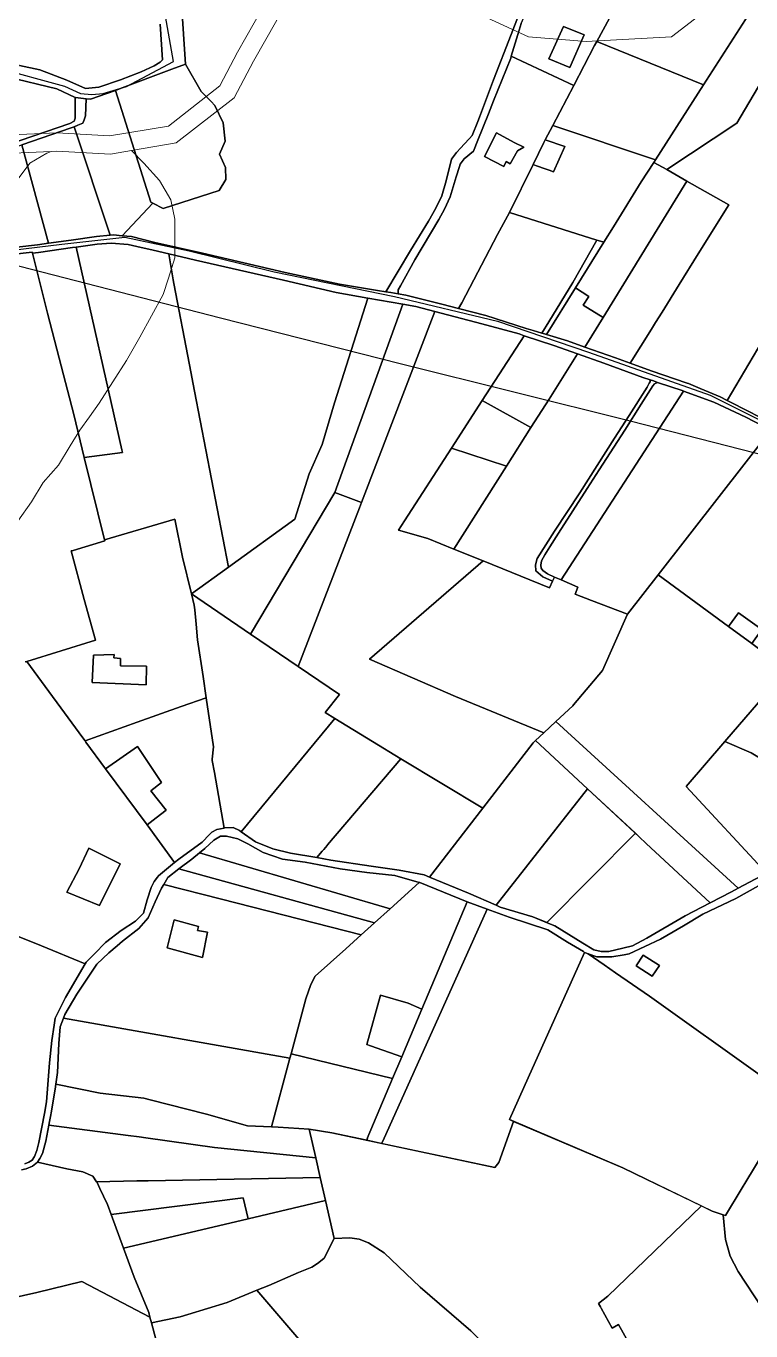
# Model space of a CAD drawing. Header units: metres. Extents: x 3 to 1027712, y 40 to 4430649.
# Drawn here: x 507373 to 507850, y 4410603 to 4411461 of the extents above; entities that cross this region are included whole.
import ezdxf

# ---------------------------------------------------------------- set-up
doc = ezdxf.new("R2010")
doc.units = ezdxf.units.M
doc.header["$MEASUREMENT"] = 0
doc.layers.add('A.ES.SDGC.CP.07003.cadastralparcel — CadastralParcel', color=1, linetype='Continuous')
doc.layers.add('Habitats_5_km', color=7, linetype='Continuous', lineweight=9, true_color=0xbefad2)
doc.layers.add('Itinerarios_Espacios_naturales_Protegidos_5_km', color=7, linetype='Continuous', lineweight=30, true_color=0x3800b0)
doc.layers.add('Rios_5_km', color=4, linetype='Continuous', lineweight=30)
doc.layers.add('Tuberias_distribucion_agua_ABAQUA', color=5, linetype='Continuous', lineweight=30)

msp = doc.modelspace()

# ---------------------------------------------------------------- linework, layer by layer
at = {"layer": 'A.ES.SDGC.CP.07003.cadastralparcel — CadastralParcel', "color": 7, "linetype": 'Continuous', "flags": 128}
for points in [[(507818.57, 4411421.86), (507748.39, 4411450.33), (507770.48, 4411491.39), (507773.15, 4411497.89), (507779.8, 4411514.05), (507791.27, 4411515.42), (507853.32, 4411524.56), (507883.96, 4411607.16), (507925.78, 4411591.62), (507924.81, 4411589.67), (507888.32, 4411530.63), (507856.28, 4411480.62), (507846.16, 4411464.8), (507818.57, 4411421.86)], [(507733.26, 4411421.53), (507692.2, 4411440.77), (507697.33, 4411457.8), (507698.63, 4411462.12), (507706.96, 4411481.1), (507713.81, 4411494.58), (507721.69, 4411510.08), (507726.59, 4411510.08), (507758.69, 4411511.53), (507779.8, 4411514.05), (507773.15, 4411497.89), (507770.48, 4411491.39), (507748.39, 4411450.33), (507746.98, 4411447.7), (507733.26, 4411421.53)], [(507849.28, 4411206.83), (507834.01, 4411214.54), (507874.01, 4411282.06), (507891.79, 4411312.08), (507895.65, 4411318.6), (507950.04, 4411407.29), (508003.07, 4411493.78), (508033.74, 4411492.01), (507979.46, 4411405.28), (507922.36, 4411314.04), (507901.58, 4411280.84), (507900.96, 4411268.38), (507861.77, 4411200.3), (507849.28, 4411206.83)], [(507794.32, 4411366.2), (507785.86, 4411370.97), (507786.94, 4411372.65), (507818.57, 4411421.86), (507846.16, 4411464.8), (507856.28, 4411480.62), (507889.74, 4411480.47), (507840.37, 4411396.71), (507794.32, 4411366.2)], [(507716.91, 4411438.94), (507726.48, 4411460.24), (507740.07, 4411454.71), (507730.62, 4411433.3), (507716.91, 4411438.94)], [(507716.91, 4411438.94), (507730.62, 4411433.3), (507740.07, 4411454.71), (507726.48, 4411460.24), (507716.91, 4411438.94)], [(507786.94, 4411372.65), (507719.48, 4411395.23), (507733.26, 4411421.53), (507746.98, 4411447.7), (507748.39, 4411450.33), (507818.57, 4411421.86), (507786.94, 4411372.65)], [(507455.26, 4411344.9), (507432.1, 4411418.26), (507434.78, 4411419.27), (507469.11, 4411432.13), (507478.09, 4411435.5), (507488.35, 4411417.6), (507494.93, 4411410.86), (507497.3, 4411408.44), (507502.76, 4411396.87), (507504.07, 4411384.87), (507500.36, 4411376.36), (507504.29, 4411367.63), (507504.51, 4411359.78), (507500.24, 4411352.43), (507463.33, 4411340.67), (507456.6, 4411344.2), (507455.26, 4411344.9)], [(507617.75, 4411287.31), (507619.3, 4411289.82), (507628.8, 4411306.87), (507644.51, 4411333.51), (507648.39, 4411340.29), (507652.07, 4411348.42), (507655.95, 4411361.4), (507658.2, 4411368.32), (507658.66, 4411369.72), (507661.18, 4411373.4), (507667.38, 4411378.44), (507670.12, 4411385.51), (507677.12, 4411402.86), (507680.59, 4411411.46), (507691.83, 4411439.53), (507692.2, 4411440.77), (507733.26, 4411421.53), (507719.48, 4411395.23), (507714.54, 4411385.81), (507713.64, 4411384.09), (507706.46, 4411369.54), (507690.94, 4411338.1), (507683.23, 4411323.5), (507659.59, 4411278.79), (507657.58, 4411274.98), (507646.46, 4411277.87), (507622.96, 4411283.8), (507617.75, 4411284.62), (507617.75, 4411287.31)], [(507342.37, 4411376.16), (507321.46, 4411393.63), (507343.74, 4411431.13), (507360.93, 4411427.12), (507393.5, 4411419.34), (507405.58, 4411413.61), (507405.63, 4411409.35), (507405.51, 4411399.95), (507404.88, 4411398.07), (507401.97, 4411396.51), (507361.75, 4411382.81), (507347.82, 4411378.03), (507343.57, 4411376.57), (507342.37, 4411376.16)], [(507428.5, 4411323.08), (507404.84, 4411394.43), (507407.39, 4411395.44), (507410.53, 4411396.82), (507411.53, 4411398.83), (507412.28, 4411401.46), (507412.73, 4411412.74), (507415.62, 4411412.42), (507432.1, 4411418.26), (507455.26, 4411344.9), (507456.6, 4411344.2), (507436.55, 4411322.78), (507430.86, 4411323.29), (507428.5, 4411323.08)], [(507388.03, 4411317.78), (507370.41, 4411382.59), (507402.94, 4411393.67), (507404.84, 4411394.43), (507428.5, 4411323.08), (507419.47, 4411322.28), (507402.98, 4411319.89), (507388.03, 4411317.78)], [(507748.43, 4411319.95), (507690.94, 4411338.1), (507706.46, 4411369.54), (507708.79, 4411368.73), (507714.41, 4411366.76), (507717.15, 4411365.8), (507719.86, 4411364.86), (507727.33, 4411381.38), (507714.54, 4411385.81), (507719.48, 4411395.23), (507786.94, 4411372.65), (507785.86, 4411370.97), (507777.64, 4411358.18), (507759.31, 4411328.7), (507752.97, 4411318.51), (507750.73, 4411319.22), (507748.43, 4411319.95)], [(507351.12, 4411319.21), (507336.72, 4411371.05), (507362.72, 4411379.97), (507370.41, 4411382.59), (507388.03, 4411317.78), (507380.75, 4411316.75), (507355.34, 4411313.87), (507352.68, 4411313.57), (507351.12, 4411319.21)], [(507691.46, 4411369.93), (507688.78, 4411371.45), (507687.25, 4411368.21), (507674.63, 4411374.89), (507682.47, 4411390.37), (507694.13, 4411384.06), (507700.47, 4411381.03), (507696.24, 4411378.52), (507691.46, 4411369.93)], [(507682.47, 4411390.37), (507674.63, 4411374.89), (507687.25, 4411368.21), (507688.78, 4411371.45), (507691.46, 4411369.93), (507696.24, 4411378.52), (507700.47, 4411381.03), (507694.13, 4411384.06), (507682.47, 4411390.37)], [(507708.79, 4411368.73), (507706.46, 4411369.54), (507713.64, 4411384.09), (507714.54, 4411385.81), (507727.33, 4411381.38), (507719.86, 4411364.86), (507717.15, 4411365.8), (507714.41, 4411366.76), (507708.79, 4411368.73)], [(507743.16, 4411282.93), (507734.3, 4411288.49), (507752.97, 4411318.51), (507759.31, 4411328.7), (507777.64, 4411358.18), (507785.86, 4411370.97), (507794.32, 4411366.2), (507807.62, 4411358.71), (507752.48, 4411269.12), (507739.42, 4411277.06), (507743.16, 4411282.93)], [(507760.64, 4411242.46), (507740.48, 4411249.62), (507752.48, 4411269.12), (507807.62, 4411358.71), (507835.2, 4411343.17), (507815.1, 4411310.88), (507802.51, 4411290.65), (507791.29, 4411272.63), (507787, 4411265.73), (507784.24, 4411261.3), (507770.35, 4411238.98), (507760.64, 4411242.46)], [(507659.59, 4411278.79), (507683.23, 4411323.5), (507690.94, 4411338.1), (507748.43, 4411319.95), (507732.66, 4411292.08), (507716.9, 4411266.24), (507712.31, 4411258.72), (507706.65, 4411260.43), (507702.01, 4411261.84), (507675.43, 4411270.35), (507657.58, 4411274.98), (507659.59, 4411278.79)], [(507411.58, 4411177.01), (507404.58, 4411205.4), (507395.01, 4411242.3), (507387.4, 4411271.81), (507377.47, 4411311.35), (507381.38, 4411311.79), (507403.7, 4411314.94), (507406.21, 4411315.3), (507436.32, 4411182.21), (507436.72, 4411180.41), (507411.58, 4411177.01)], [(507411.58, 4411177.01), (507436.72, 4411180.41), (507436.32, 4411182.21), (507406.21, 4411315.3), (507419.97, 4411317.3), (507429.16, 4411317.82), (507440.45, 4411317.04), (507445.98, 4411315.79), (507456.73, 4411313.36), (507467.17, 4411310.9), (507469.96, 4411293.7), (507470.32, 4411291.46), (507480.64, 4411237.96), (507483.99, 4411220.56), (507506.28, 4411104.98), (507482.02, 4411087.45), (507476.15, 4411111.62), (507471.16, 4411136.57), (507424.92, 4411122.92), (507411.58, 4411177.01)], [(507713.98, 4411258.22), (507712.31, 4411258.72), (507716.9, 4411266.24), (507732.66, 4411292.08), (507748.43, 4411319.95), (507750.73, 4411319.22), (507752.97, 4411318.51), (507734.3, 4411288.49), (507715.24, 4411257.84), (507713.98, 4411258.22)], [(507467.17, 4411310.9), (507484.69, 4411306.76), (507542.47, 4411293.64), (507577.13, 4411285.5), (507597.87, 4411281.84), (507576.06, 4411213.02), (507567.96, 4411185.59), (507559.41, 4411166.25), (507549.96, 4411136.56), (507506.28, 4411104.98), (507483.99, 4411220.56), (507480.64, 4411237.96), (507470.32, 4411291.46), (507469.96, 4411293.7), (507467.17, 4411310.9)], [(507740.48, 4411249.62), (507729.15, 4411253.63), (507715.24, 4411257.84), (507734.3, 4411288.49), (507743.16, 4411282.93), (507739.42, 4411277.06), (507752.48, 4411269.12), (507740.48, 4411249.62)], [(507520.84, 4411061.06), (507482.02, 4411087.45), (507506.28, 4411104.98), (507549.96, 4411136.56), (507559.41, 4411166.25), (507567.96, 4411185.59), (507576.06, 4411213.02), (507597.87, 4411281.84), (507620.92, 4411277.76), (507576.2, 4411154.12), (507520.84, 4411061.06)], [(507593.81, 4411147.59), (507641.83, 4411273.01), (507672.82, 4411264.91), (507697.34, 4411258.22), (507700.71, 4411257.11), (507673.15, 4411214.52), (507652.82, 4411183.13), (507621.96, 4411135.45), (507618, 4411129.32), (507637.27, 4411123.8), (507654.51, 4411116.83), (507673.64, 4411109.1), (507599.02, 4411044.57), (507655.5, 4411020.07), (507713.54, 4410996.1), (507708.2, 4410991.1), (507706.63, 4410989.62), (507673.41, 4410946.61), (507619.68, 4410979.19), (507600.93, 4410990.56), (507576.19, 4411005.56), (507569.89, 4411009.61), (507579.34, 4411021.31), (507552.13, 4411039.8), (507592.41, 4411143.94), (507593.81, 4411147.59)], [(507593.81, 4411147.59), (507576.2, 4411154.12), (507620.92, 4411277.76), (507629.35, 4411276.27), (507641.83, 4411273.01), (507593.81, 4411147.59)], [(507705.11, 4411196.69), (507673.15, 4411214.52), (507700.71, 4411257.11), (507720.15, 4411250.7), (507735.81, 4411245.15), (507716.99, 4411215.44), (507714.66, 4411211.77), (507705.11, 4411196.69)], [(507673.64, 4411109.1), (507654.51, 4411116.83), (507689.07, 4411171.37), (507705.11, 4411196.69), (507714.66, 4411211.77), (507716.99, 4411215.44), (507735.81, 4411245.15), (507753, 4411239.07), (507778.55, 4411229.72), (507783.36, 4411228.11), (507783.43, 4411226.83), (507782.87, 4411225.8), (507781.56, 4411223.38), (507769.59, 4411204.75), (507760.06, 4411189.73), (507737.15, 4411153.91), (507720.63, 4411128.63), (507709.22, 4411110.68), (507708, 4411106.44), (507708.37, 4411102.57), (507712.99, 4411098.69), (507719.33, 4411095.79), (507717.33, 4411091.45), (507673.64, 4411109.1)], [(507712.99, 4411098.69), (507708.37, 4411102.57), (507708, 4411106.44), (507709.22, 4411110.68), (507720.63, 4411128.63), (507737.15, 4411153.91), (507760.06, 4411189.73), (507769.59, 4411204.75), (507781.56, 4411223.38), (507782.87, 4411225.8), (507783.43, 4411226.83), (507783.36, 4411228.11), (507785.59, 4411227.36), (507788.32, 4411226.44), (507786.41, 4411225.43), (507785.25, 4411224.08), (507777.56, 4411212.13), (507766.89, 4411195.13), (507749.85, 4411168.93), (507742.07, 4411156.73), (507723.19, 4411127.27), (507717.52, 4411118.34), (507714.16, 4411113.16), (507711.95, 4411109.12), (507711.56, 4411106.34), (507711.85, 4411104.42), (507713.01, 4411102.88), (507715.89, 4411100.58), (507720.57, 4411098.5), (507719.94, 4411097.13), (507719.33, 4411095.79), (507712.99, 4411098.69)], [(507720.57, 4411098.5), (507715.89, 4411100.58), (507713.01, 4411102.88), (507711.85, 4411104.42), (507711.56, 4411106.34), (507711.95, 4411109.12), (507714.16, 4411113.16), (507717.52, 4411118.34), (507723.19, 4411127.27), (507742.07, 4411156.73), (507749.85, 4411168.93), (507766.89, 4411195.13), (507777.56, 4411212.13), (507785.25, 4411224.08), (507786.41, 4411225.43), (507788.32, 4411226.44), (507805.14, 4411220.77), (507805.44, 4411220.66), (507725.01, 4411096.62), (507720.57, 4411098.5)], [(507736.03, 4411091.95), (507725.01, 4411096.62), (507805.44, 4411220.66), (507825.22, 4411213.48), (507846.43, 4411203.67), (507862.78, 4411195.12), (507828.71, 4411151.39), (507788.7, 4411100.06), (507768.53, 4411074.17), (507744.87, 4411083.21), (507734.11, 4411087.33), (507736.03, 4411091.95)], [(507689.07, 4411171.37), (507652.82, 4411183.13), (507673.15, 4411214.52), (507705.11, 4411196.69), (507689.07, 4411171.37)], [(507834.88, 4411066.13), (507788.7, 4411100.06), (507828.71, 4411151.39), (507862.78, 4411195.12), (507865.6, 4411193.64), (507885.09, 4411183.54), (507896.5, 4411177.85), (507905.85, 4411173.29), (507917.03, 4411170.55), (507931.17, 4411168.73), (507941.15, 4411167.78), (507930.49, 4411151.63), (507903.07, 4411112.1), (507901.63, 4411110.02), (507858.87, 4411048.5), (507850.3, 4411054.8), (507856.86, 4411063.99), (507841.55, 4411075.01), (507834.88, 4411066.13)], [(507637.27, 4411123.8), (507618, 4411129.32), (507621.96, 4411135.45), (507652.82, 4411183.13), (507689.07, 4411171.37), (507654.51, 4411116.83), (507637.27, 4411123.8)], [(507552.13, 4411039.8), (507520.84, 4411061.06), (507576.2, 4411154.12), (507593.81, 4411147.59), (507592.41, 4411143.94), (507552.13, 4411039.8)], [(507411.57, 4411083.79), (507402.95, 4411115.65), (507404.26, 4411116.04), (507425.08, 4411122.27), (507424.92, 4411122.92), (507471.16, 4411136.57), (507476.15, 4411111.62), (507482.02, 4411087.45), (507483.8, 4411080.14), (507484.11, 4411077), (507485.04, 4411067.52), (507486.05, 4411057.2), (507489.6, 4411033.16), (507491.65, 4411019.27), (507475.28, 4411013.43), (507446.39, 4411003.12), (507412.08, 4410990.88), (507410.63, 4410992.85), (507373.73, 4411043.13), (507418.83, 4411056.97), (507411.57, 4411083.79)], [(507655.5, 4411020.07), (507599.02, 4411044.57), (507673.64, 4411109.1), (507717.33, 4411091.45), (507719.33, 4411095.79), (507719.94, 4411097.13), (507720.57, 4411098.5), (507725.01, 4411096.62), (507736.03, 4411091.95), (507734.11, 4411087.33), (507744.87, 4411083.21), (507768.53, 4411074.17), (507768.24, 4411073.8), (507752.12, 4411037.22), (507733.04, 4411014.49), (507732.57, 4411013.93), (507721.48, 4411003.54), (507713.54, 4410996.1), (507655.5, 4411020.07)], [(507841.26, 4410894.03), (507721.48, 4411003.54), (507732.57, 4411013.93), (507733.04, 4411014.49), (507752.12, 4411037.22), (507768.24, 4411073.8), (507768.53, 4411074.17), (507788.7, 4411100.06), (507834.88, 4411066.13), (507850.3, 4411054.8), (507858.87, 4411048.5), (507873.28, 4411037.91), (507858.72, 4411020.95), (507832.54, 4410990.46), (507807.16, 4410960.91), (507859.97, 4410903.98), (507841.26, 4410894.03)], [(507482.02, 4411087.45), (507520.84, 4411061.06), (507552.13, 4411039.8), (507579.34, 4411021.31), (507569.89, 4411009.61), (507576.19, 4411005.56), (507514.73, 4410931.07), (507513.46, 4410931.96), (507509.44, 4410933.97), (507503.75, 4410933.64), (507503.59, 4410933.61), (507497.08, 4410970.03), (507495.66, 4410978.01), (507495.5, 4410978.94), (507496.4, 4410987.03), (507491.65, 4411019.27), (507489.6, 4411033.16), (507486.05, 4411057.2), (507485.04, 4411067.52), (507484.11, 4411077), (507483.8, 4411080.14), (507482.02, 4411087.45)], [(507850.3, 4411054.8), (507834.88, 4411066.13), (507841.55, 4411075.01), (507856.86, 4411063.99), (507850.3, 4411054.8)], [(507431.05, 4411045.4), (507435.43, 4411045.05), (507435.32, 4411040.1), (507452.39, 4411039.87), (507452.16, 4411027.77), (507416.63, 4411029.15), (507417.55, 4411047.24), (507431.16, 4411047.59), (507431.05, 4411045.4)], [(507431.05, 4411045.4), (507431.16, 4411047.59), (507417.55, 4411047.24), (507416.63, 4411029.15), (507452.16, 4411027.77), (507452.39, 4411039.87), (507435.32, 4411040.1), (507435.43, 4411045.05), (507431.05, 4411045.4)], [(507412.65, 4410990.1), (507412.08, 4410990.88), (507446.39, 4411003.12), (507475.28, 4411013.43), (507491.65, 4411019.27), (507496.4, 4410987.03), (507495.5, 4410978.94), (507495.66, 4410978.01), (507497.08, 4410970.03), (507503.59, 4410933.61), (507498.72, 4410932.63), (507495.38, 4410930.96), (507493.88, 4410929.38), (507489.01, 4410924.27), (507473.61, 4410913.23), (507470.93, 4410911.03), (507452.8, 4410935.62), (507458.88, 4410940.35), (507465.28, 4410945.33), (507455.19, 4410958.11), (507462.33, 4410963.52), (507446.58, 4410987.13), (507425.6, 4410972.52), (507412.65, 4410990.1)], [(507849.77, 4410983.07), (507832.54, 4410990.46), (507858.72, 4411020.95), (507882.76, 4411005.31), (507907.51, 4410989.21), (507962.99, 4410953.11), (507949.29, 4410921.35), (507946.89, 4410922.22), (507945.41, 4410922.66), (507953.97, 4410947.12), (507941.23, 4410953.09), (507936.65, 4410942.54), (507925.69, 4410946.12), (507919.5, 4410930.08), (507918.76, 4410930.25), (507913.74, 4410930.25), (507913.41, 4410930.2), (507906.59, 4410938.48), (507903.35, 4410942.48), (507899.72, 4410945.86), (507893.36, 4410952.21), (507877.54, 4410963.96), (507863.99, 4410974.4), (507849.77, 4410983.07)], [(507524.01, 4410924.57), (507514.73, 4410931.07), (507576.19, 4411005.56), (507600.93, 4410990.56), (507619.68, 4410979.19), (507571.38, 4410922.49), (507571.15, 4410922.22), (507568.89, 4410919.57), (507567.93, 4410918.44), (507564.29, 4410914.17), (507547.11, 4410917.21), (507535.4, 4410919.89), (507524.01, 4410924.57)], [(507742.26, 4410959.44), (507708.2, 4410991.1), (507713.54, 4410996.1), (507721.48, 4411003.54), (507841.26, 4410894.03), (507836.91, 4410891.72), (507822.88, 4410884.48), (507780.87, 4410923.54), (507776.17, 4410927.91), (507742.26, 4410959.44)], [(507663.97, 4410890.78), (507638.45, 4410901.33), (507673.41, 4410946.61), (507706.63, 4410989.62), (507708.2, 4410991.1), (507742.26, 4410959.44), (507682.2, 4410882.85), (507663.97, 4410890.78)], [(507859.97, 4410903.98), (507807.16, 4410960.91), (507832.54, 4410990.46), (507849.77, 4410983.07), (507863.99, 4410974.4), (507877.54, 4410963.96), (507893.36, 4410952.21), (507899.72, 4410945.86), (507903.35, 4410942.48), (507906.59, 4410938.48), (507913.41, 4410930.2), (507907.39, 4410929.25), (507897.67, 4410925.57), (507862.19, 4410905.16), (507859.97, 4410903.98)], [(507452.8, 4410935.62), (507425.6, 4410972.52), (507446.58, 4410987.13), (507462.33, 4410963.52), (507455.19, 4410958.11), (507465.28, 4410945.33), (507458.88, 4410940.35), (507452.8, 4410935.62)], [(507573.57, 4410912.53), (507564.29, 4410914.17), (507567.93, 4410918.44), (507568.89, 4410919.57), (507571.15, 4410922.22), (507571.38, 4410922.49), (507619.68, 4410979.19), (507673.41, 4410946.61), (507638.45, 4410901.33), (507634.84, 4410902.83), (507618.43, 4410905.84), (507600.02, 4410908.52), (507573.57, 4410912.53)], [(507706.32, 4410875.32), (507684.9, 4410881.68), (507682.2, 4410882.85), (507742.26, 4410959.44), (507773.73, 4410930.18), (507715.52, 4410871.47), (507706.32, 4410875.32)], [(507612.63, 4410880.64), (507487.23, 4410917.32), (507490.67, 4410920.21), (507496.7, 4410925.56), (507501.05, 4410928.24), (507505.07, 4410928.24), (507512.43, 4410926.57), (507519.13, 4410923.22), (507529.18, 4410917.53), (507541.9, 4410913.18), (507556.63, 4410911.18), (507579.73, 4410906.83), (507597.15, 4410904.49), (507615.56, 4410902.48), (507631.64, 4410897.88), (507612.63, 4410880.64)], [(507773.73, 4410930.18), (507776.17, 4410927.91), (507780.87, 4410923.54), (507822.88, 4410884.48), (507806.44, 4410875.99), (507781.33, 4410861.27), (507771.95, 4410856.25), (507765.59, 4410854.58), (507756.21, 4410852.57), (507751.19, 4410852.57), (507746.5, 4410853.58), (507739.14, 4410857.93), (507720.72, 4410869.3), (507716.86, 4410870.91), (507715.52, 4410871.47), (507773.73, 4410930.18)], [(507421.59, 4410882.64), (507400.06, 4410891.55), (507408.15, 4410906.89), (507414.45, 4410920.38), (507435.2, 4410910.02), (507421.59, 4410882.64)], [(507400.06, 4410891.55), (507421.59, 4410882.64), (507435.2, 4410910.02), (507414.45, 4410920.38), (507408.15, 4410906.89), (507400.06, 4410891.55)], [(507602.29, 4410871.27), (507473.59, 4410906.83), (507482.3, 4410913.18), (507487.23, 4410917.32), (507612.63, 4410880.64), (507602.29, 4410871.27)], [(507501.74, 4410886.87), (507463.75, 4410896.6), (507466.56, 4410901.14), (507473.59, 4410906.83), (507602.29, 4410871.27), (507593.57, 4410863.36), (507501.74, 4410886.87)], [(507546.68, 4410782.31), (507397.93, 4410808.59), (507398.87, 4410811.06), (507406.67, 4410824.46), (507419.78, 4410844.1), (507427.72, 4410851.63), (507433.2, 4410856.29), (507436.76, 4410859.32), (507447.48, 4410867.68), (507453.5, 4410874.71), (507458.19, 4410885.08), (507462.21, 4410894.11), (507463.75, 4410896.6), (507501.74, 4410886.87), (507593.57, 4410863.36), (507583.43, 4410854.17), (507563.39, 4410836.33), (507560.48, 4410830.87), (507557.2, 4410821.4), (507547.46, 4410785.2), (507546.68, 4410782.31)], [(507614.14, 4410769.04), (507547.46, 4410785.2), (507557.2, 4410821.4), (507560.48, 4410830.87), (507563.39, 4410836.33), (507583.43, 4410854.17), (507593.57, 4410863.36), (507602.29, 4410871.27), (507612.63, 4410880.64), (507631.64, 4410897.88), (507632.12, 4410897.75), (507663.27, 4410885.03), (507633.46, 4410814.66), (507624.42, 4410818.47), (507606.15, 4410823.8), (507597.32, 4410791.39), (507599.58, 4410790.57), (507620.2, 4410783.35), (507614.14, 4410769.04)], [(507597.68, 4410729.58), (507597.44, 4410729.62), (507614.14, 4410769.04), (507620.2, 4410783.35), (507633.46, 4410814.66), (507663.27, 4410885.03), (507676.24, 4410880.29), (507667.48, 4410860.79), (507607.74, 4410727.95), (507607.7, 4410727.95), (507606.98, 4410726.39), (507597.24, 4410728.45), (507597.68, 4410729.58)], [(507607.74, 4410727.95), (507667.48, 4410860.79), (507676.24, 4410880.29), (507690.71, 4410875), (507716.16, 4410866.63), (507729.22, 4410858.6), (507739.58, 4410852.39), (507740.38, 4410851.91), (507703.3, 4410769.5), (507690.93, 4410742.01), (507693.6, 4410740.88), (507683.9, 4410713.92), (507681.38, 4410710.68), (507606.98, 4410726.39), (507607.7, 4410727.95), (507607.74, 4410727.95)], [(507485.85, 4410866.23), (507492.62, 4410865.1), (507489.24, 4410848.63), (507465.98, 4410854.95), (507470.72, 4410873.22), (507486.53, 4410868.93), (507485.85, 4410866.23)], [(507485.85, 4410866.23), (507486.53, 4410868.93), (507470.72, 4410873.22), (507465.98, 4410854.95), (507489.24, 4410848.63), (507492.62, 4410865.1), (507485.85, 4410866.23)], [(507765.47, 4410710.32), (507690.93, 4410742.01), (507703.3, 4410769.5), (507740.38, 4410851.91), (507740.94, 4410851.58), (507742.66, 4410850.95), (507753.26, 4410843.69), (507760.75, 4410838.56), (507783.12, 4410823.23), (507857.32, 4410770.18), (507883.25, 4410751.65), (507869.35, 4410738.34), (507868.24, 4410737.28), (507868.07, 4410737), (507845.66, 4410700.16), (507844.56, 4410698.35), (507843.24, 4410696.19), (507832.87, 4410679.13), (507831.36, 4410679.59), (507824.89, 4410681.58), (507824.13, 4410681.96), (507780.89, 4410702.87), (507765.47, 4410710.32)], [(507784.79, 4410836.35), (507774.32, 4410843.1), (507778.83, 4410850.18), (507789.62, 4410843.26), (507784.79, 4410836.35)], [(507784.79, 4410836.35), (507789.62, 4410843.26), (507778.83, 4410850.18), (507774.32, 4410843.1), (507784.79, 4410836.35)], [(507620.2, 4410783.35), (507599.58, 4410790.57), (507597.32, 4410791.39), (507606.15, 4410823.8), (507624.42, 4410818.47), (507633.46, 4410814.66), (507620.2, 4410783.35)], [(507421.94, 4410759.37), (507392.78, 4410765.35), (507393.88, 4410773.03), (507394.82, 4410792.04), (507395.75, 4410802.95), (507397.93, 4410808.59), (507546.68, 4410782.31), (507534.57, 4410737.31), (507518.85, 4410737.89), (507491.89, 4410745.52), (507454.81, 4410755.03), (507450.72, 4410756.08), (507421.94, 4410759.37)], [(507597.44, 4410729.62), (507597.68, 4410729.58), (507597.24, 4410728.45), (507574.34, 4410733.28), (507559.42, 4410735.66), (507538.89, 4410737.16), (507534.57, 4410737.31), (507546.68, 4410782.31), (507547.46, 4410785.2), (507614.14, 4410769.04), (507597.44, 4410729.62)], [(507440.29, 4410731.66), (507388.27, 4410738.48), (507388.68, 4410740.73), (507389.47, 4410745.08), (507389.7, 4410746.45), (507392.32, 4410762.12), (507392.78, 4410765.35), (507421.94, 4410759.37), (507450.72, 4410756.08), (507454.81, 4410755.03), (507491.89, 4410745.52), (507518.85, 4410737.89), (507534.57, 4410737.31), (507538.89, 4410737.16), (507559.42, 4410735.66), (507563.72, 4410716.83), (507497.03, 4410723.62), (507451.99, 4410730.01), (507447.65, 4410730.62), (507440.29, 4410731.66)], [(507400, 4410709.68), (507380.89, 4410714.06), (507382.3, 4410716.41), (507384.17, 4410719.84), (507386.35, 4410727.94), (507388.27, 4410738.48), (507440.29, 4410731.66), (507447.65, 4410730.62), (507451.99, 4410730.01), (507497.03, 4410723.62), (507563.72, 4410716.83), (507566.66, 4410704), (507453.48, 4410701.87), (507446.06, 4410701.73), (507419.64, 4410701.23), (507417.18, 4410704.91), (507410.5, 4410707.77), (507400, 4410709.68)], [(507420.05, 4410700.62), (507419.64, 4410701.23), (507446.06, 4410701.73), (507453.48, 4410701.87), (507566.66, 4410704), (507570.13, 4410688.8), (507519.19, 4410676.78), (507515.93, 4410690.62), (507429.19, 4410679.65), (507426.73, 4410686.31), (507424.17, 4410691.79), (507421.86, 4410696.73), (507420.05, 4410700.62)], [(507437.4, 4410657.48), (507429.19, 4410679.65), (507515.93, 4410690.62), (507519.19, 4410676.78), (507466.26, 4410664.29), (507437.4, 4410657.48)], [(507444.39, 4410638.61), (507437.4, 4410657.48), (507466.26, 4410664.29), (507519.19, 4410676.78), (507570.13, 4410688.8), (507575.82, 4410663.94), (507569.21, 4410651), (507565.71, 4410648.2), (507561.16, 4410645.05), (507552.4, 4410641.55), (507532.79, 4410633.15), (507524.88, 4410629.91), (507505.46, 4410621.95), (507479.66, 4410614.04), (507474.64, 4410612.5), (507455.72, 4410608.47), (507454.73, 4410612.22), (507453.94, 4410615.24), (507444.39, 4410638.61)]]:
    msp.add_lwpolyline(points, close=True, dxfattribs=at)
for points in [[(507461.51, 4411461.75), (507463.03, 4411438.41), (507461.51, 4411436.88), (507457.56, 4411434.48), (507448.84, 4411430.56), (507435.3, 4411425.1), (507421.1, 4411420.3), (507412.37, 4411419.43), (507400.1, 4411425), (507382.41, 4411431.83), (507368.96, 4411434.66), (507348.29, 4411439.65), (507335.31, 4411441.77), (507321.86, 4411443.18), (507301.33, 4411444.6), (507290.91, 4411444.79), (507290.91, 4411444.79), (507280, 4411498.74)], [(507702.86, 4411483.12), (507692.2, 4411455.04), (507680.53, 4411425.11), (507671.22, 4411400.71), (507670.14, 4411397.91), (507666.57, 4411388.71), (507664.73, 4411386.74), (507661.14, 4411382.9), (507658.99, 4411380.58), (507656.11, 4411377.48), (507653, 4411373.02), (507649.28, 4411358.76), (507646.57, 4411349.07), (507642.69, 4411340.94), (507637.85, 4411332.42), (507626.02, 4411313.05), (507609.71, 4411285.9), (507604.26, 4411286.76), (507579.39, 4411290.86), (507543.59, 4411298.51), (507489.16, 4411311.22), (507457.86, 4411318.24), (507442.68, 4411322.24), (507442.68, 4411322.24), (507436.55, 4411322.78), (507456.6, 4411344.2), (507463.33, 4411340.67), (507500.24, 4411352.43), (507504.51, 4411359.78), (507504.29, 4411367.63), (507500.36, 4411376.36), (507504.07, 4411384.87), (507502.76, 4411396.87), (507497.3, 4411408.44), (507494.93, 4411410.86), (507488.35, 4411417.6), (507478.09, 4411435.5), (507475.48, 4411475.17)], [(507698.63, 4411462.12), (507697.33, 4411457.8), (507692.2, 4411440.77), (507691.83, 4411439.53), (507680.59, 4411411.46), (507677.12, 4411402.86), (507670.12, 4411385.51), (507667.38, 4411378.44), (507661.18, 4411373.4), (507658.66, 4411369.72), (507658.2, 4411368.32), (507655.95, 4411361.4), (507652.07, 4411348.42), (507648.39, 4411340.29), (507644.51, 4411333.51), (507628.8, 4411306.87), (507619.3, 4411289.82), (507617.75, 4411287.31), (507617.75, 4411284.62), (507613.02, 4411285.37), (507613.02, 4411285.37), (507609.71, 4411285.9), (507626.02, 4411313.05), (507637.85, 4411332.42), (507642.69, 4411340.94), (507646.57, 4411349.07), (507649.28, 4411358.76), (507653, 4411373.02), (507656.11, 4411377.48), (507658.99, 4411380.58), (507661.14, 4411382.9), (507664.73, 4411386.74), (507666.57, 4411388.71), (507670.14, 4411397.91), (507671.22, 4411400.71), (507680.53, 4411425.11), (507692.2, 4411455.04), (507702.86, 4411483.12)], [(507874.01, 4411282.06), (507834.01, 4411214.54), (507829.43, 4411216.86), (507819.02, 4411221.24), (507816.38, 4411222.35), (507808.66, 4411225.59), (507807.76, 4411225.98), (507784.13, 4411234.03), (507784.13, 4411234.03), (507770.35, 4411238.98), (507784.24, 4411261.3), (507787, 4411265.73), (507791.29, 4411272.63), (507802.51, 4411290.65), (507815.1, 4411310.88), (507835.2, 4411343.17), (507807.62, 4411358.71), (507794.32, 4411366.2), (507840.37, 4411396.71), (507889.74, 4411480.47)], [(507475.48, 4411475.17), (507478.09, 4411435.5), (507469.11, 4411432.13), (507434.78, 4411419.27), (507432.1, 4411418.26), (507415.62, 4411412.42), (507412.73, 4411412.74), (507409.22, 4411413.13), (507405.8, 4411413.51), (507405.58, 4411413.61), (507393.5, 4411419.34), (507360.93, 4411427.12)], [(507368.96, 4411434.66), (507382.41, 4411431.83), (507400.1, 4411425), (507412.37, 4411419.43), (507421.1, 4411420.3), (507435.3, 4411425.1), (507448.84, 4411430.56), (507457.56, 4411434.48), (507461.51, 4411436.88), (507463.03, 4411438.41), (507461.51, 4411461.75)], [(507361.75, 4411382.81), (507401.97, 4411396.51), (507404.88, 4411398.07), (507405.51, 4411399.95), (507405.63, 4411409.35), (507405.58, 4411413.61), (507405.8, 4411413.51), (507409.22, 4411413.13), (507412.73, 4411412.74), (507412.28, 4411401.46), (507411.53, 4411398.83), (507410.53, 4411396.82), (507407.39, 4411395.44), (507404.84, 4411394.43), (507402.94, 4411393.67), (507370.41, 4411382.59)], [(507355.34, 4411313.87), (507380.75, 4411316.75), (507388.03, 4411317.78), (507402.98, 4411319.89), (507419.47, 4411322.28), (507428.5, 4411323.08), (507430.86, 4411323.29), (507436.55, 4411322.78), (507442.68, 4411322.24), (507457.86, 4411318.24), (507489.16, 4411311.22), (507543.59, 4411298.51), (507579.39, 4411290.86), (507604.26, 4411286.76), (507609.71, 4411285.9), (507613.02, 4411285.37), (507617.75, 4411284.62), (507622.96, 4411283.8), (507646.46, 4411277.87), (507657.58, 4411274.98), (507675.43, 4411270.35), (507702.01, 4411261.84), (507706.65, 4411260.43), (507712.31, 4411258.72), (507713.98, 4411258.22), (507715.24, 4411257.84), (507729.15, 4411253.63), (507740.48, 4411249.62), (507760.64, 4411242.46), (507770.35, 4411238.98), (507784.13, 4411234.03), (507807.76, 4411225.98), (507808.66, 4411225.59), (507816.38, 4411222.35), (507819.02, 4411221.24), (507829.43, 4411216.86), (507834.01, 4411214.54), (507849.28, 4411206.83), (507861.77, 4411200.3)], [(507862.78, 4411195.12), (507846.43, 4411203.67), (507825.22, 4411213.48), (507805.44, 4411220.66), (507805.14, 4411220.77), (507788.32, 4411226.44), (507785.59, 4411227.36), (507783.36, 4411228.11), (507778.55, 4411229.72), (507753, 4411239.07), (507735.81, 4411245.15), (507720.15, 4411250.7), (507700.71, 4411257.11), (507697.34, 4411258.22), (507672.82, 4411264.91), (507641.83, 4411273.01), (507629.35, 4411276.27), (507620.92, 4411277.76), (507597.87, 4411281.84), (507577.13, 4411285.5), (507542.47, 4411293.64), (507484.69, 4411306.76), (507467.17, 4411310.9), (507456.73, 4411313.36), (507445.98, 4411315.79), (507440.45, 4411317.04), (507429.16, 4411317.82), (507419.97, 4411317.3), (507406.21, 4411315.3), (507403.7, 4411314.94), (507381.38, 4411311.79), (507377.47, 4411311.35), (507377.29, 4411312.06), (507363.8, 4411310.53)], [(507363.8, 4411310.53), (507377.29, 4411312.06), (507377.47, 4411311.35), (507387.4, 4411271.81), (507395.01, 4411242.3), (507404.58, 4411205.4), (507411.58, 4411177.01), (507424.92, 4411122.92), (507425.08, 4411122.27), (507404.26, 4411116.04), (507402.95, 4411115.65), (507411.57, 4411083.79), (507418.83, 4411056.97), (507373.73, 4411043.13), (507372.75, 4411042.83)], [(507372.75, 4411042.83), (507373.73, 4411043.13), (507373.73, 4411043.13), (507410.63, 4410992.85), (507412.08, 4410990.88), (507412.65, 4410990.1), (507425.6, 4410972.52), (507452.8, 4410935.62), (507470.93, 4410911.03), (507464.24, 4410905.53), (507460.22, 4410902.19), (507459.63, 4410901.37), (507457.54, 4410898.51), (507455.53, 4410894.49), (507452.85, 4410886.46), (507450.51, 4410877.77), (507445.15, 4410872.41), (507435.78, 4410866.39), (507425.4, 4410858.36), (507418.36, 4410851), (507412.84, 4410845.53), (507412.22, 4410844.48), (507383.5, 4410856.17), (507368.65, 4410862.21)], [(507875.02, 4410907.1), (507839.86, 4410887.36), (507818.1, 4410876.99), (507805.29, 4410869.44), (507794.34, 4410862.98), (507790.31, 4410860.6), (507769.73, 4410850.91), (507766.32, 4410850.31), (507758.35, 4410848.9), (507748.3, 4410848.9), (507742.66, 4410850.95), (507740.94, 4410851.58), (507740.38, 4410851.91), (507739.58, 4410852.39), (507729.22, 4410858.6), (507716.16, 4410866.63), (507690.71, 4410875), (507676.24, 4410880.29), (507663.27, 4410885.03), (507632.12, 4410897.75), (507631.64, 4410897.88), (507615.56, 4410902.48), (507597.15, 4410904.49), (507579.73, 4410906.83), (507556.63, 4410911.18), (507541.9, 4410913.18), (507529.18, 4410917.53), (507519.13, 4410923.22), (507512.43, 4410926.57), (507505.07, 4410928.24), (507501.05, 4410928.24), (507496.7, 4410925.56), (507490.67, 4410920.21), (507487.23, 4410917.32), (507482.3, 4410913.18), (507473.59, 4410906.83), (507466.56, 4410901.14), (507463.75, 4410896.6), (507462.21, 4410894.11), (507458.19, 4410885.08), (507453.5, 4410874.71), (507447.48, 4410867.68), (507436.76, 4410859.32), (507433.2, 4410856.29), (507427.72, 4410851.63), (507419.78, 4410844.1), (507406.67, 4410824.46), (507398.87, 4410811.06), (507397.93, 4410808.59), (507395.75, 4410802.95), (507394.82, 4410792.04), (507393.88, 4410773.03), (507392.78, 4410765.35), (507392.32, 4410762.12), (507389.7, 4410746.45), (507389.47, 4410745.08), (507388.68, 4410740.73), (507388.27, 4410738.48), (507386.35, 4410727.94), (507384.17, 4410719.84), (507382.3, 4410716.41), (507380.89, 4410714.06), (507377.45, 4410711.46), (507373.38, 4410709.66), (507370.2, 4410708.99)], [(507372.39, 4410712.99), (507375.15, 4410713.98), (507377.32, 4410715.35), (507378.9, 4410717.91), (507380.27, 4410721.65), (507381.65, 4410726.97), (507385.41, 4410746), (507386.79, 4410753.67), (507387.58, 4410765.08), (507388.76, 4410779.26), (507390.14, 4410794.02), (507391.71, 4410804.06), (507392.5, 4410808.69), (507399.18, 4410822.35), (507412.22, 4410844.48), (507412.84, 4410845.53), (507418.36, 4410851), (507425.4, 4410858.36), (507435.78, 4410866.39), (507445.15, 4410872.41), (507450.51, 4410877.77), (507452.85, 4410886.46), (507455.53, 4410894.49), (507457.54, 4410898.51), (507459.63, 4410901.37), (507460.22, 4410902.19), (507464.24, 4410905.53), (507470.93, 4410911.03), (507473.61, 4410913.23), (507489.01, 4410924.27), (507493.88, 4410929.38), (507495.38, 4410930.96), (507498.72, 4410932.63), (507503.59, 4410933.61), (507503.75, 4410933.64), (507509.44, 4410933.97), (507513.46, 4410931.96), (507514.73, 4410931.07), (507524.01, 4410924.57), (507535.4, 4410919.89), (507547.11, 4410917.21), (507564.29, 4410914.17), (507573.57, 4410912.53), (507600.02, 4410908.52), (507618.43, 4410905.84), (507634.84, 4410902.83), (507638.45, 4410901.33), (507663.97, 4410890.78), (507682.2, 4410882.85), (507684.9, 4410881.68), (507706.32, 4410875.32), (507716.86, 4410870.91), (507720.72, 4410869.3), (507739.14, 4410857.93), (507746.5, 4410853.58), (507751.19, 4410852.57), (507756.21, 4410852.57), (507765.59, 4410854.58), (507771.95, 4410856.25), (507781.33, 4410861.27), (507806.44, 4410875.99), (507822.88, 4410884.48), (507836.91, 4410891.72), (507841.26, 4410894.03), (507859.97, 4410903.98)], [(507857.32, 4410770.18), (507783.12, 4410823.23), (507760.75, 4410838.56), (507753.26, 4410843.69), (507742.66, 4410850.95), (507742.66, 4410850.95), (507748.3, 4410848.9), (507758.35, 4410848.9), (507766.32, 4410850.31), (507769.73, 4410850.91), (507790.31, 4410860.6), (507794.34, 4410862.98), (507805.29, 4410869.44), (507818.1, 4410876.99), (507839.86, 4410887.36), (507875.02, 4410907.1)], [(507368.65, 4410862.21), (507383.5, 4410856.17), (507412.22, 4410844.48), (507399.18, 4410822.35), (507392.5, 4410808.69), (507391.71, 4410804.06), (507390.14, 4410794.02), (507388.76, 4410779.26), (507387.58, 4410765.08), (507386.79, 4410753.67), (507385.41, 4410746), (507381.65, 4410726.97), (507380.27, 4410721.65), (507378.9, 4410717.91), (507377.32, 4410715.35), (507375.15, 4410713.98), (507372.39, 4410712.99)], [(507687, 4410581.46), (507665.51, 4410603.3), (507632.29, 4410631.9), (507608.61, 4410654.47), (507598.41, 4410661.03), (507592.21, 4410663.58), (507586.02, 4410664.3), (507575.82, 4410663.94), (507570.13, 4410688.8), (507566.66, 4410704), (507563.72, 4410716.83), (507559.42, 4410735.66), (507574.34, 4410733.28), (507681.38, 4410710.68), (507683.9, 4410713.92), (507693.6, 4410740.88), (507765.47, 4410710.32), (507780.89, 4410702.87), (507817.16, 4410685.33), (507755.7, 4410626.11), (507749.59, 4410621.13), (507750.74, 4410619.08), (507751.32, 4410618.08), (507758.58, 4410605.12), (507762.62, 4410607.39), (507773.82, 4410587.42)], [(507856.86, 4410618.55), (507841.19, 4410642.18), (507835.97, 4410652.31), (507832.9, 4410663.36), (507831.36, 4410679.59), (507831.36, 4410679.59), (507832.87, 4410679.13), (507843.24, 4410696.19), (507844.56, 4410698.35), (507845.66, 4410700.16), (507868.07, 4410737)], [(507370.2, 4410708.99), (507373.38, 4410709.66), (507377.45, 4410711.46), (507380.89, 4410714.06), (507400, 4410709.68), (507410.5, 4410707.77), (507417.18, 4410704.91), (507419.64, 4410701.23), (507420.05, 4410700.62), (507421.86, 4410696.73), (507424.17, 4410691.79), (507426.73, 4410686.31), (507429.19, 4410679.65), (507437.4, 4410657.48), (507444.39, 4410638.61), (507453.94, 4410615.24), (507454.73, 4410612.22), (507409.85, 4410635.73), (507380.34, 4410628.35), (507327.5, 4410616.56)], [(507856.25, 4410518.58), (507820.51, 4410507.23), (507816.32, 4410506.55), (507814.25, 4410506.07), (507769.76, 4410585.14), (507773.82, 4410587.42), (507762.62, 4410607.39), (507758.58, 4410605.12), (507751.32, 4410618.08), (507750.74, 4410619.08), (507749.59, 4410621.13), (507755.7, 4410626.11), (507755.7, 4410626.11), (507817.16, 4410685.33), (507824.13, 4410681.96), (507824.89, 4410681.58), (507831.36, 4410679.59), (507832.9, 4410663.36), (507835.97, 4410652.31), (507841.19, 4410642.18), (507856.86, 4410618.55)], [(507614.03, 4410526.05), (507524.88, 4410629.91), (507532.79, 4410633.15), (507545.36, 4410638.53), (507552.4, 4410641.55), (507561.16, 4410645.05), (507564.85, 4410647.6), (507565.71, 4410648.2), (507569.21, 4410651), (507575.82, 4410663.94), (507586.02, 4410664.3), (507592.21, 4410663.58), (507598.41, 4410661.03), (507608.61, 4410654.47), (507632.29, 4410631.9), (507665.51, 4410603.3), (507687, 4410581.46)], [(507321.08, 4410599.52), (507323.32, 4410608.42), (507325.19, 4410613.09), (507327.06, 4410616.21), (507327.5, 4410616.56), (507380.34, 4410628.35), (507409.85, 4410635.73), (507454.73, 4410612.22), (507455.72, 4410608.47), (507460.45, 4410590.42)], [(507460.45, 4410590.42), (507455.72, 4410608.47), (507474.64, 4410612.5), (507479.66, 4410614.04), (507505.46, 4410621.95), (507524.88, 4410629.91), (507614.03, 4410526.05)]]:
    msp.add_lwpolyline(points, dxfattribs=at)
at = {"layer": 'Habitats_5_km'}
for points in [[(507889.44, 4411537.36), (507833.44, 4411481.36), (507797.44, 4411453.36), (507741.44, 4411450.36), (507703.44, 4411453.36), (507632.44, 4411486.36), (507596.44, 4411501.36), (507583.44, 4411549.36), (507624.44, 4411590.36), (507629.44, 4411631.36), (507596.44, 4411722.36), (507583.44, 4411758.36), (507548.44, 4411799.36), (507504.44, 4411839.36), (507492.44, 4411855.36), (507438.44, 4411893.36), (507426.44, 4411964.36)], [(506952.96, 4411240.35), (506972.68, 4411240.35), (507055, 4411260.85), (507091.71, 4411284.85), (507137.59, 4411327.86), (507173.47, 4411354.86), (507224, 4411375.36), (507280.81, 4411380.36), (507348.94, 4411388.36), (507393.47, 4411390.36), (507428.09, 4411388.36), (507466.94, 4411394.86), (507500.72, 4411421.36), (507512.16, 4411443.36), (507528.75, 4411472.36)], [(507538.13, 4411464.36), (507522.72, 4411437.36), (507510.16, 4411413.36), (507471.94, 4411383.86), (507442.51, 4411378.74), (507428.78, 4411376.36), (507393.41, 4411378.36), (507389.86, 4411378.19), (507349.94, 4411376.36), (507282.06, 4411368.36), (507226.87, 4411363.36), (507179.4, 4411343.86), (507145.28, 4411318.86), (507099.15, 4411275.85), (507059.87, 4411249.85), (506974.18, 4411228.35), (506951.9, 4411228.35)], [(507368.04, 4411360.25), (507375.67, 4411370.43), (507386.88, 4411377.03), (507389.86, 4411378.19), (507393.41, 4411378.36), (507428.78, 4411376.36), (507442.51, 4411378.74), (507450.71, 4411370.54), (507460.88, 4411359.11), (507468.51, 4411346.41), (507471.05, 4411333.69), (507471.05, 4411323.52), (507471.04, 4411308.26), (507466.85, 4411295), (507463.4, 4411284.08), (507455.77, 4411270.08), (507448.13, 4411256.08), (507439.22, 4411240.81), (507430.32, 4411226.81), (507421.41, 4411212.8), (507415.05, 4411203.89), (507408.69, 4411194.98), (507402.32, 4411184.8), (507394.69, 4411172.07), (507384.51, 4411160.61), (507376.87, 4411147.88), (507367.97, 4411135.15)]]:
    msp.add_lwpolyline(points, dxfattribs=at)
at = {"layer": 'Itinerarios_Espacios_naturales_Protegidos_5_km'}
msp.add_lwpolyline([(507123.24, 4411483.43), (507142.57, 4411425.85), (507182.75, 4411392.53), (507221.55, 4411363.76), (507235.56, 4411350.98), (507252.32, 4411337.97), (507273.91, 4411318.11), (507295.95, 4411308.07), (507312.7, 4411306.49), (507329.91, 4411309.02), (507396.9, 4411317.31), (507438.19, 4411321.92), (507480.42, 4411312.81), (507536.42, 4411299.16), (507615.37, 4411282.78), (507683.07, 4411266.63), (507742.98, 4411246.35), (507822.85, 4411218.08), (507908.25, 4411175.21)], dxfattribs=at)
at = {"layer": 'Rios_5_km'}
msp.add_polyline3d([(507353.52, 4411433.22, 5.1), (507398.52, 4411421.12, 4), (507409.12, 4411416.32, 3.9), (507416.42, 4411415.52, 3.8), (507424.02, 4411416.22, 3.7), (507439.32, 4411420.92, 3.7), (507470.22, 4411437.32, 3.7), (507464.92, 4411467.12, 3.7)], dxfattribs=at)
at = {"layer": 'Tuberias_distribucion_agua_ABAQUA'}
msp.add_lwpolyline([(507897.71, 4411168.34), (507770.24, 4411200.88), (507619.26, 4411238.51), (507501.15, 4411268.67), (507346.85, 4411308.2), (507199.85, 4411345.66), (507030.62, 4411388.53), (506859.33, 4411431.71), (506715.34, 4411468.38), (506571.51, 4411530.29), (506414.35, 4411597.12), (506257.66, 4411664.59), (506096.53, 4411733.81), (505943.18, 4411799.69), (505847.29, 4411840.85)], dxfattribs=at)

doc.saveas('drawing.dxf')
